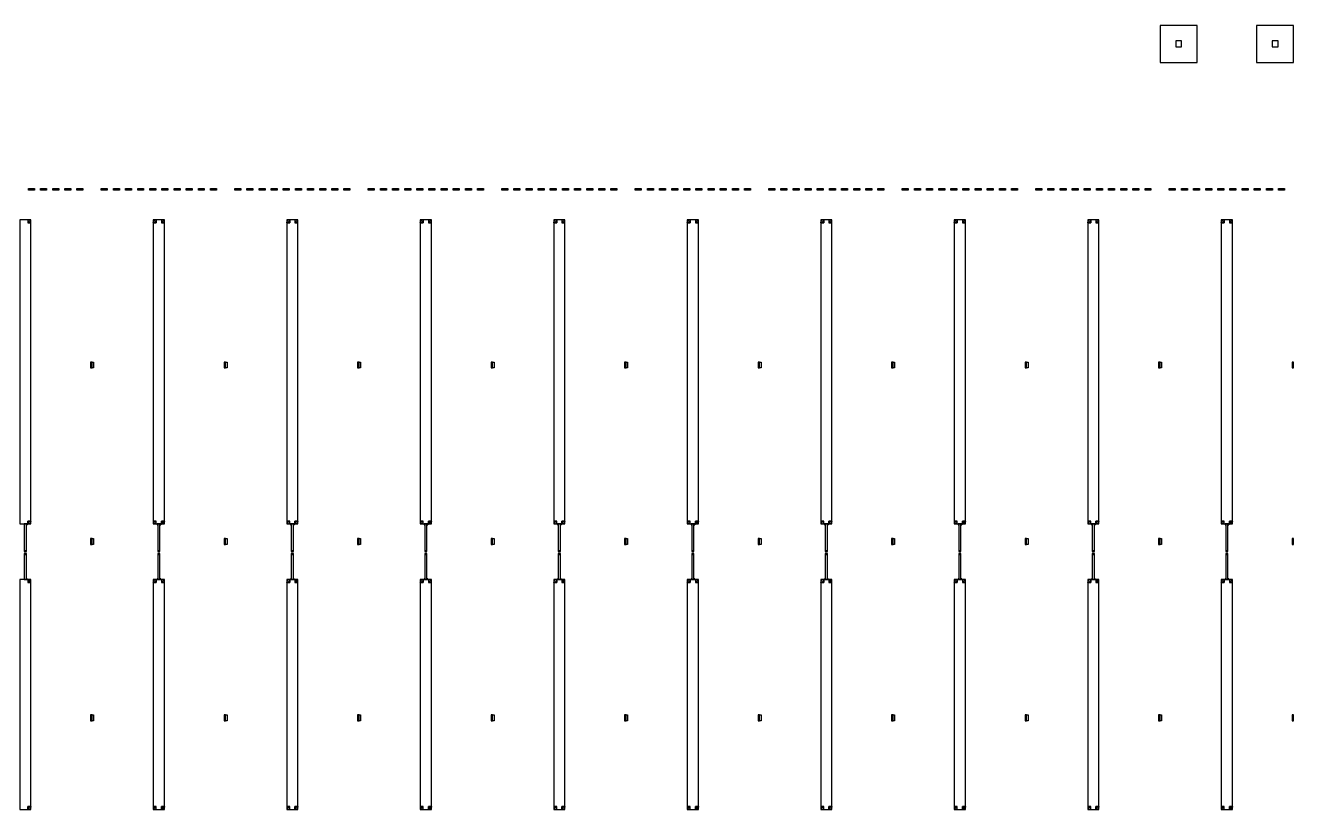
# Model space of a CAD drawing. Extents: x -50899 to 50899, y -48295 to 50898.
# Drawn here: x 0 to 17100, y -21445 to -10875 of the extents above; entities that cross this region are included whole.
import ezdxf

# ---------------------------------------------------------------- set-up
doc = ezdxf.new("R2010")
doc.units = 0

# ---------------------------------------------------------------- blocks, each defined once
blk = doc.blocks.new('Q16')
for points in [[(842, 26050), (922, 26050), (922, 26030), (842, 26030), (842, 26050)], [(1005, 26050), (1085, 26050), (1085, 26030), (1005, 26030), (1005, 26050)], [(1169, 26050), (1249, 26050), (1249, 26030), (1169, 26030), (1169, 26050)], [(1333, 26050), (1413, 26050), (1413, 26030), (1333, 26030), (1333, 26050)], [(1496, 26050), (1576, 26050), (1576, 26030), (1496, 26030), (1496, 26050)], [(725, 25630), (725, 21530), (875, 21530), (875, 25630), (725, 25630)], [(835, 25630), (835, 25590), (875, 25590), (875, 25630), (835, 25630)], [(875, 25590), (870, 25610), (855, 25625), (835, 25630), (835, 25610), (845, 25607), (852, 25600), (855, 25590), (875, 25590)], [(855, 25590), (852, 25600), (845, 25607), (835, 25610), (835, 25590), (835, 25590), (835, 25590), (835, 25590), (855, 25590)], [(1700, 23633), (1700, 23713), (1680, 23713), (1680, 23633), (1700, 23633)], [(875, 21530), (875, 21570), (835, 21570), (835, 21530), (875, 21530)], [(875, 21570), (870, 21550), (855, 21535), (835, 21530), (835, 21550), (845, 21553), (852, 21560), (855, 21570), (875, 21570)], [(855, 21570), (852, 21560), (845, 21553), (835, 21550), (835, 21570), (835, 21570), (835, 21570), (835, 21570), (855, 21570)], [(785, 21530), (785, 21160), (815, 21160), (815, 21530), (785, 21530)], [(815, 21530), (815, 21520), (825, 21520), (825, 21530), (815, 21530)], [(815, 21520), (816, 21525), (820, 21529), (825, 21530), (825, 21525), (822, 21524), (821, 21522), (820, 21520), (815, 21520)], [(820, 21520), (821, 21522), (822, 21524), (825, 21525), (825, 21520), (825, 21520), (825, 21520), (825, 21520), (820, 21520)], [(1700, 21255), (1700, 21335), (1680, 21335), (1680, 21255), (1700, 21255)], [(785, 21130), (785, 20780), (815, 20780), (815, 21130), (785, 21130)], [(807, 21165), (807, 21170), (792, 21170), (792, 21165), (807, 21165)], [(792, 21125), (792, 21120), (807, 21120), (807, 21125), (792, 21125)], [(802, 21160), (802, 21165), (797, 21165), (797, 21160), (802, 21160)], [(797, 21130), (797, 21125), (802, 21125), (802, 21130), (797, 21130)], [(725, 20780), (725, 17680), (875, 17680), (875, 20780), (725, 20780)], [(825, 20780), (825, 20790), (815, 20790), (815, 20780), (825, 20780)], [(815, 20790), (816, 20785), (820, 20781), (825, 20780), (825, 20785), (822, 20786), (821, 20788), (820, 20790), (815, 20790)], [(820, 20790), (821, 20788), (822, 20786), (825, 20785), (825, 20790), (825, 20790), (825, 20790), (825, 20790), (820, 20790)], [(835, 20780), (835, 20740), (875, 20740), (875, 20780), (835, 20780)], [(875, 20740), (870, 20760), (855, 20775), (835, 20780), (835, 20760), (845, 20757), (852, 20750), (855, 20740), (875, 20740)], [(855, 20740), (852, 20750), (845, 20757), (835, 20760), (835, 20740), (835, 20740), (835, 20740), (835, 20740), (855, 20740)], [(1700, 18878), (1700, 18958), (1680, 18958), (1680, 18878), (1700, 18878)], [(875, 17680), (875, 17720), (835, 17720), (835, 17680), (875, 17680)], [(875, 17720), (870, 17700), (855, 17685), (835, 17680), (835, 17700), (845, 17703), (852, 17710), (855, 17720), (875, 17720)], [(855, 17720), (852, 17710), (845, 17703), (835, 17700), (835, 17720), (835, 17720), (835, 17720), (835, 17720), (855, 17720)]]:
    blk.add_lwpolyline(points)
blk = doc.blocks.new('Q17')
for points in [[(24, 26050), (104, 26050), (104, 26030), (24, 26030), (24, 26050)], [(187, 26050), (267, 26050), (267, 26030), (187, 26030), (187, 26050)], [(351, 26050), (431, 26050), (431, 26030), (351, 26030), (351, 26050)], [(515, 26050), (595, 26050), (595, 26030), (515, 26030), (515, 26050)], [(678, 26050), (758, 26050), (758, 26030), (678, 26030), (678, 26050)], [(842, 26050), (922, 26050), (922, 26030), (842, 26030), (842, 26050)], [(1005, 26050), (1085, 26050), (1085, 26030), (1005, 26030), (1005, 26050)], [(1169, 26050), (1249, 26050), (1249, 26030), (1169, 26030), (1169, 26050)], [(1333, 26050), (1413, 26050), (1413, 26030), (1333, 26030), (1333, 26050)], [(1496, 26050), (1576, 26050), (1576, 26030), (1496, 26030), (1496, 26050)], [(725, 25630), (725, 21530), (875, 21530), (875, 25630), (725, 25630)], [(725, 25630), (725, 25590), (765, 25590), (765, 25630), (725, 25630)], [(725, 25590), (730, 25610), (745, 25625), (765, 25630), (765, 25610), (755, 25607), (748, 25600), (745, 25590), (725, 25590)], [(745, 25590), (748, 25600), (755, 25607), (765, 25610), (765, 25590), (765, 25590), (765, 25590), (765, 25590), (745, 25590)], [(835, 25630), (835, 25590), (875, 25590), (875, 25630), (835, 25630)], [(875, 25590), (870, 25610), (855, 25625), (835, 25630), (835, 25610), (845, 25607), (852, 25600), (855, 25590), (875, 25590)], [(855, 25590), (852, 25600), (845, 25607), (835, 25610), (835, 25590), (835, 25590), (835, 25590), (835, 25590), (855, 25590)], [(-100, 23633), (-100, 23713), (-80, 23713), (-80, 23633), (-100, 23633)], [(1700, 23633), (1700, 23713), (1680, 23713), (1680, 23633), (1700, 23633)], [(765, 21530), (765, 21570), (725, 21570), (725, 21530), (765, 21530)], [(725, 21570), (730, 21550), (745, 21535), (765, 21530), (765, 21550), (755, 21553), (748, 21560), (745, 21570), (725, 21570)], [(745, 21570), (748, 21560), (755, 21553), (765, 21550), (765, 21570), (765, 21570), (765, 21570), (765, 21570), (745, 21570)], [(875, 21530), (875, 21570), (835, 21570), (835, 21530), (875, 21530)], [(875, 21570), (870, 21550), (855, 21535), (835, 21530), (835, 21550), (845, 21553), (852, 21560), (855, 21570), (875, 21570)], [(855, 21570), (852, 21560), (845, 21553), (835, 21550), (835, 21570), (835, 21570), (835, 21570), (835, 21570), (855, 21570)], [(775, 21530), (775, 21520), (785, 21520), (785, 21530), (775, 21530)], [(785, 21520), (784, 21525), (780, 21529), (775, 21530), (775, 21525), (777, 21524), (779, 21522), (780, 21520), (785, 21520)], [(780, 21520), (779, 21522), (777, 21524), (775, 21525), (775, 21520), (775, 21520), (775, 21520), (775, 21520), (780, 21520)], [(785, 21530), (785, 21160), (815, 21160), (815, 21530), (785, 21530)], [(815, 21530), (815, 21520), (825, 21520), (825, 21530), (815, 21530)], [(815, 21520), (816, 21525), (820, 21529), (825, 21530), (825, 21525), (822, 21524), (821, 21522), (820, 21520), (815, 21520)], [(820, 21520), (821, 21522), (822, 21524), (825, 21525), (825, 21520), (825, 21520), (825, 21520), (825, 21520), (820, 21520)], [(-100, 21255), (-100, 21335), (-80, 21335), (-80, 21255), (-100, 21255)], [(1700, 21255), (1700, 21335), (1680, 21335), (1680, 21255), (1700, 21255)], [(785, 21130), (785, 20780), (815, 20780), (815, 21130), (785, 21130)], [(807, 21165), (807, 21170), (792, 21170), (792, 21165), (807, 21165)], [(792, 21125), (792, 21120), (807, 21120), (807, 21125), (792, 21125)], [(802, 21160), (802, 21165), (797, 21165), (797, 21160), (802, 21160)], [(797, 21130), (797, 21125), (802, 21125), (802, 21130), (797, 21130)], [(725, 20780), (725, 17680), (875, 17680), (875, 20780), (725, 20780)], [(725, 20780), (725, 20740), (765, 20740), (765, 20780), (725, 20780)], [(725, 20740), (730, 20760), (745, 20775), (765, 20780), (765, 20760), (755, 20757), (748, 20750), (745, 20740), (725, 20740)], [(745, 20740), (748, 20750), (755, 20757), (765, 20760), (765, 20740), (765, 20740), (765, 20740), (765, 20740), (745, 20740)], [(785, 20780), (785, 20790), (775, 20790), (775, 20780), (785, 20780)], [(785, 20790), (784, 20785), (780, 20781), (775, 20780), (775, 20785), (777, 20786), (779, 20788), (780, 20790), (785, 20790)], [(780, 20790), (779, 20788), (777, 20786), (775, 20785), (775, 20790), (775, 20790), (775, 20790), (775, 20790), (780, 20790)], [(825, 20780), (825, 20790), (815, 20790), (815, 20780), (825, 20780)], [(815, 20790), (816, 20785), (820, 20781), (825, 20780), (825, 20785), (822, 20786), (821, 20788), (820, 20790), (815, 20790)], [(820, 20790), (821, 20788), (822, 20786), (825, 20785), (825, 20790), (825, 20790), (825, 20790), (825, 20790), (820, 20790)], [(835, 20780), (835, 20740), (875, 20740), (875, 20780), (835, 20780)], [(875, 20740), (870, 20760), (855, 20775), (835, 20780), (835, 20760), (845, 20757), (852, 20750), (855, 20740), (875, 20740)], [(855, 20740), (852, 20750), (845, 20757), (835, 20760), (835, 20740), (835, 20740), (835, 20740), (835, 20740), (855, 20740)], [(-100, 18878), (-100, 18958), (-80, 18958), (-80, 18878), (-100, 18878)], [(1700, 18878), (1700, 18958), (1680, 18958), (1680, 18878), (1700, 18878)], [(765, 17680), (765, 17720), (725, 17720), (725, 17680), (765, 17680)], [(725, 17720), (730, 17700), (745, 17685), (765, 17680), (765, 17700), (755, 17703), (748, 17710), (745, 17720), (725, 17720)], [(745, 17720), (748, 17710), (755, 17703), (765, 17700), (765, 17720), (765, 17720), (765, 17720), (765, 17720), (745, 17720)], [(875, 17680), (875, 17720), (835, 17720), (835, 17680), (875, 17680)], [(875, 17720), (870, 17700), (855, 17685), (835, 17680), (835, 17700), (845, 17703), (852, 17710), (855, 17720), (875, 17720)], [(855, 17720), (852, 17710), (845, 17703), (835, 17700), (835, 17720), (835, 17720), (835, 17720), (835, 17720), (855, 17720)]]:
    blk.add_lwpolyline(points)
blk = doc.blocks.new('Q18')
for points in [[(24, 26050), (104, 26050), (104, 26030), (24, 26030), (24, 26050)], [(187, 26050), (267, 26050), (267, 26030), (187, 26030), (187, 26050)], [(351, 26050), (431, 26050), (431, 26030), (351, 26030), (351, 26050)], [(515, 26050), (595, 26050), (595, 26030), (515, 26030), (515, 26050)], [(678, 26050), (758, 26050), (758, 26030), (678, 26030), (678, 26050)], [(842, 26050), (922, 26050), (922, 26030), (842, 26030), (842, 26050)], [(1005, 26050), (1085, 26050), (1085, 26030), (1005, 26030), (1005, 26050)], [(1169, 26050), (1249, 26050), (1249, 26030), (1169, 26030), (1169, 26050)], [(1333, 26050), (1413, 26050), (1413, 26030), (1333, 26030), (1333, 26050)], [(1496, 26050), (1576, 26050), (1576, 26030), (1496, 26030), (1496, 26050)], [(725, 25630), (725, 21530), (875, 21530), (875, 25630), (725, 25630)], [(725, 25630), (725, 25590), (765, 25590), (765, 25630), (725, 25630)], [(725, 25590), (730, 25610), (745, 25625), (765, 25630), (765, 25610), (755, 25607), (748, 25600), (745, 25590), (725, 25590)], [(745, 25590), (748, 25600), (755, 25607), (765, 25610), (765, 25590), (765, 25590), (765, 25590), (765, 25590), (745, 25590)], [(835, 25630), (835, 25590), (875, 25590), (875, 25630), (835, 25630)], [(875, 25590), (870, 25610), (855, 25625), (835, 25630), (835, 25610), (845, 25607), (852, 25600), (855, 25590), (875, 25590)], [(855, 25590), (852, 25600), (845, 25607), (835, 25610), (835, 25590), (835, 25590), (835, 25590), (835, 25590), (855, 25590)], [(-100, 23633), (-100, 23713), (-80, 23713), (-80, 23633), (-100, 23633)], [(1700, 23633), (1700, 23713), (1680, 23713), (1680, 23633), (1700, 23633)], [(765, 21530), (765, 21570), (725, 21570), (725, 21530), (765, 21530)], [(725, 21570), (730, 21550), (745, 21535), (765, 21530), (765, 21550), (755, 21553), (748, 21560), (745, 21570), (725, 21570)], [(745, 21570), (748, 21560), (755, 21553), (765, 21550), (765, 21570), (765, 21570), (765, 21570), (765, 21570), (745, 21570)], [(875, 21530), (875, 21570), (835, 21570), (835, 21530), (875, 21530)], [(875, 21570), (870, 21550), (855, 21535), (835, 21530), (835, 21550), (845, 21553), (852, 21560), (855, 21570), (875, 21570)], [(855, 21570), (852, 21560), (845, 21553), (835, 21550), (835, 21570), (835, 21570), (835, 21570), (835, 21570), (855, 21570)], [(775, 21530), (775, 21520), (785, 21520), (785, 21530), (775, 21530)], [(785, 21520), (784, 21525), (780, 21529), (775, 21530), (775, 21525), (777, 21524), (779, 21522), (780, 21520), (785, 21520)], [(780, 21520), (779, 21522), (777, 21524), (775, 21525), (775, 21520), (775, 21520), (775, 21520), (775, 21520), (780, 21520)], [(785, 21530), (785, 21160), (815, 21160), (815, 21530), (785, 21530)], [(815, 21530), (815, 21520), (825, 21520), (825, 21530), (815, 21530)], [(815, 21520), (816, 21525), (820, 21529), (825, 21530), (825, 21525), (822, 21524), (821, 21522), (820, 21520), (815, 21520)], [(820, 21520), (821, 21522), (822, 21524), (825, 21525), (825, 21520), (825, 21520), (825, 21520), (825, 21520), (820, 21520)], [(-100, 21255), (-100, 21335), (-80, 21335), (-80, 21255), (-100, 21255)], [(1700, 21255), (1700, 21335), (1680, 21335), (1680, 21255), (1700, 21255)], [(785, 21130), (785, 20780), (815, 20780), (815, 21130), (785, 21130)], [(807, 21165), (807, 21170), (792, 21170), (792, 21165), (807, 21165)], [(792, 21125), (792, 21120), (807, 21120), (807, 21125), (792, 21125)], [(802, 21160), (802, 21165), (797, 21165), (797, 21160), (802, 21160)], [(797, 21130), (797, 21125), (802, 21125), (802, 21130), (797, 21130)], [(725, 20780), (725, 17680), (875, 17680), (875, 20780), (725, 20780)], [(725, 20780), (725, 20740), (765, 20740), (765, 20780), (725, 20780)], [(725, 20740), (730, 20760), (745, 20775), (765, 20780), (765, 20760), (755, 20757), (748, 20750), (745, 20740), (725, 20740)], [(745, 20740), (748, 20750), (755, 20757), (765, 20760), (765, 20740), (765, 20740), (765, 20740), (765, 20740), (745, 20740)], [(785, 20780), (785, 20790), (775, 20790), (775, 20780), (785, 20780)], [(785, 20790), (784, 20785), (780, 20781), (775, 20780), (775, 20785), (777, 20786), (779, 20788), (780, 20790), (785, 20790)], [(780, 20790), (779, 20788), (777, 20786), (775, 20785), (775, 20790), (775, 20790), (775, 20790), (775, 20790), (780, 20790)], [(825, 20780), (825, 20790), (815, 20790), (815, 20780), (825, 20780)], [(815, 20790), (816, 20785), (820, 20781), (825, 20780), (825, 20785), (822, 20786), (821, 20788), (820, 20790), (815, 20790)], [(820, 20790), (821, 20788), (822, 20786), (825, 20785), (825, 20790), (825, 20790), (825, 20790), (825, 20790), (820, 20790)], [(835, 20780), (835, 20740), (875, 20740), (875, 20780), (835, 20780)], [(875, 20740), (870, 20760), (855, 20775), (835, 20780), (835, 20760), (845, 20757), (852, 20750), (855, 20740), (875, 20740)], [(855, 20740), (852, 20750), (845, 20757), (835, 20760), (835, 20740), (835, 20740), (835, 20740), (835, 20740), (855, 20740)], [(-100, 18878), (-100, 18958), (-80, 18958), (-80, 18878), (-100, 18878)], [(1700, 18878), (1700, 18958), (1680, 18958), (1680, 18878), (1700, 18878)], [(765, 17680), (765, 17720), (725, 17720), (725, 17680), (765, 17680)], [(725, 17720), (730, 17700), (745, 17685), (765, 17680), (765, 17700), (755, 17703), (748, 17710), (745, 17720), (725, 17720)], [(745, 17720), (748, 17710), (755, 17703), (765, 17700), (765, 17720), (765, 17720), (765, 17720), (765, 17720), (745, 17720)], [(875, 17680), (875, 17720), (835, 17720), (835, 17680), (875, 17680)], [(875, 17720), (870, 17700), (855, 17685), (835, 17680), (835, 17700), (845, 17703), (852, 17710), (855, 17720), (875, 17720)], [(855, 17720), (852, 17710), (845, 17703), (835, 17700), (835, 17720), (835, 17720), (835, 17720), (835, 17720), (855, 17720)]]:
    blk.add_lwpolyline(points)
blk = doc.blocks.new('Q19')
for points in [[(24, 26050), (104, 26050), (104, 26030), (24, 26030), (24, 26050)], [(187, 26050), (267, 26050), (267, 26030), (187, 26030), (187, 26050)], [(351, 26050), (431, 26050), (431, 26030), (351, 26030), (351, 26050)], [(515, 26050), (595, 26050), (595, 26030), (515, 26030), (515, 26050)], [(678, 26050), (758, 26050), (758, 26030), (678, 26030), (678, 26050)], [(842, 26050), (922, 26050), (922, 26030), (842, 26030), (842, 26050)], [(1005, 26050), (1085, 26050), (1085, 26030), (1005, 26030), (1005, 26050)], [(1169, 26050), (1249, 26050), (1249, 26030), (1169, 26030), (1169, 26050)], [(1333, 26050), (1413, 26050), (1413, 26030), (1333, 26030), (1333, 26050)], [(1496, 26050), (1576, 26050), (1576, 26030), (1496, 26030), (1496, 26050)], [(725, 25630), (725, 21530), (875, 21530), (875, 25630), (725, 25630)], [(725, 25630), (725, 25590), (765, 25590), (765, 25630), (725, 25630)], [(725, 25590), (730, 25610), (745, 25625), (765, 25630), (765, 25610), (755, 25607), (748, 25600), (745, 25590), (725, 25590)], [(745, 25590), (748, 25600), (755, 25607), (765, 25610), (765, 25590), (765, 25590), (765, 25590), (765, 25590), (745, 25590)], [(835, 25630), (835, 25590), (875, 25590), (875, 25630), (835, 25630)], [(875, 25590), (870, 25610), (855, 25625), (835, 25630), (835, 25610), (845, 25607), (852, 25600), (855, 25590), (875, 25590)], [(855, 25590), (852, 25600), (845, 25607), (835, 25610), (835, 25590), (835, 25590), (835, 25590), (835, 25590), (855, 25590)], [(-100, 23633), (-100, 23713), (-80, 23713), (-80, 23633), (-100, 23633)], [(1700, 23633), (1700, 23713), (1680, 23713), (1680, 23633), (1700, 23633)], [(765, 21530), (765, 21570), (725, 21570), (725, 21530), (765, 21530)], [(725, 21570), (730, 21550), (745, 21535), (765, 21530), (765, 21550), (755, 21553), (748, 21560), (745, 21570), (725, 21570)], [(745, 21570), (748, 21560), (755, 21553), (765, 21550), (765, 21570), (765, 21570), (765, 21570), (765, 21570), (745, 21570)], [(875, 21530), (875, 21570), (835, 21570), (835, 21530), (875, 21530)], [(875, 21570), (870, 21550), (855, 21535), (835, 21530), (835, 21550), (845, 21553), (852, 21560), (855, 21570), (875, 21570)], [(855, 21570), (852, 21560), (845, 21553), (835, 21550), (835, 21570), (835, 21570), (835, 21570), (835, 21570), (855, 21570)], [(775, 21530), (775, 21520), (785, 21520), (785, 21530), (775, 21530)], [(785, 21520), (784, 21525), (780, 21529), (775, 21530), (775, 21525), (777, 21524), (779, 21522), (780, 21520), (785, 21520)], [(780, 21520), (779, 21522), (777, 21524), (775, 21525), (775, 21520), (775, 21520), (775, 21520), (775, 21520), (780, 21520)], [(785, 21530), (785, 21160), (815, 21160), (815, 21530), (785, 21530)], [(815, 21530), (815, 21520), (825, 21520), (825, 21530), (815, 21530)], [(815, 21520), (816, 21525), (820, 21529), (825, 21530), (825, 21525), (822, 21524), (821, 21522), (820, 21520), (815, 21520)], [(820, 21520), (821, 21522), (822, 21524), (825, 21525), (825, 21520), (825, 21520), (825, 21520), (825, 21520), (820, 21520)], [(-100, 21255), (-100, 21335), (-80, 21335), (-80, 21255), (-100, 21255)], [(1700, 21255), (1700, 21335), (1680, 21335), (1680, 21255), (1700, 21255)], [(785, 21130), (785, 20780), (815, 20780), (815, 21130), (785, 21130)], [(807, 21165), (807, 21170), (792, 21170), (792, 21165), (807, 21165)], [(792, 21125), (792, 21120), (807, 21120), (807, 21125), (792, 21125)], [(802, 21160), (802, 21165), (797, 21165), (797, 21160), (802, 21160)], [(797, 21130), (797, 21125), (802, 21125), (802, 21130), (797, 21130)], [(725, 20780), (725, 17680), (875, 17680), (875, 20780), (725, 20780)], [(725, 20780), (725, 20740), (765, 20740), (765, 20780), (725, 20780)], [(725, 20740), (730, 20760), (745, 20775), (765, 20780), (765, 20760), (755, 20757), (748, 20750), (745, 20740), (725, 20740)], [(745, 20740), (748, 20750), (755, 20757), (765, 20760), (765, 20740), (765, 20740), (765, 20740), (765, 20740), (745, 20740)], [(785, 20780), (785, 20790), (775, 20790), (775, 20780), (785, 20780)], [(785, 20790), (784, 20785), (780, 20781), (775, 20780), (775, 20785), (777, 20786), (779, 20788), (780, 20790), (785, 20790)], [(780, 20790), (779, 20788), (777, 20786), (775, 20785), (775, 20790), (775, 20790), (775, 20790), (775, 20790), (780, 20790)], [(825, 20780), (825, 20790), (815, 20790), (815, 20780), (825, 20780)], [(815, 20790), (816, 20785), (820, 20781), (825, 20780), (825, 20785), (822, 20786), (821, 20788), (820, 20790), (815, 20790)], [(820, 20790), (821, 20788), (822, 20786), (825, 20785), (825, 20790), (825, 20790), (825, 20790), (825, 20790), (820, 20790)], [(835, 20780), (835, 20740), (875, 20740), (875, 20780), (835, 20780)], [(875, 20740), (870, 20760), (855, 20775), (835, 20780), (835, 20760), (845, 20757), (852, 20750), (855, 20740), (875, 20740)], [(855, 20740), (852, 20750), (845, 20757), (835, 20760), (835, 20740), (835, 20740), (835, 20740), (835, 20740), (855, 20740)], [(-100, 18878), (-100, 18958), (-80, 18958), (-80, 18878), (-100, 18878)], [(1700, 18878), (1700, 18958), (1680, 18958), (1680, 18878), (1700, 18878)], [(765, 17680), (765, 17720), (725, 17720), (725, 17680), (765, 17680)], [(725, 17720), (730, 17700), (745, 17685), (765, 17680), (765, 17700), (755, 17703), (748, 17710), (745, 17720), (725, 17720)], [(745, 17720), (748, 17710), (755, 17703), (765, 17700), (765, 17720), (765, 17720), (765, 17720), (765, 17720), (745, 17720)], [(875, 17680), (875, 17720), (835, 17720), (835, 17680), (875, 17680)], [(875, 17720), (870, 17700), (855, 17685), (835, 17680), (835, 17700), (845, 17703), (852, 17710), (855, 17720), (875, 17720)], [(855, 17720), (852, 17710), (845, 17703), (835, 17700), (835, 17720), (835, 17720), (835, 17720), (835, 17720), (855, 17720)]]:
    blk.add_lwpolyline(points)
blk = doc.blocks.new('Q20')
for points in [[(24, 26050), (104, 26050), (104, 26030), (24, 26030), (24, 26050)], [(187, 26050), (267, 26050), (267, 26030), (187, 26030), (187, 26050)], [(351, 26050), (431, 26050), (431, 26030), (351, 26030), (351, 26050)], [(515, 26050), (595, 26050), (595, 26030), (515, 26030), (515, 26050)], [(678, 26050), (758, 26050), (758, 26030), (678, 26030), (678, 26050)], [(842, 26050), (922, 26050), (922, 26030), (842, 26030), (842, 26050)], [(1005, 26050), (1085, 26050), (1085, 26030), (1005, 26030), (1005, 26050)], [(1169, 26050), (1249, 26050), (1249, 26030), (1169, 26030), (1169, 26050)], [(1333, 26050), (1413, 26050), (1413, 26030), (1333, 26030), (1333, 26050)], [(1496, 26050), (1576, 26050), (1576, 26030), (1496, 26030), (1496, 26050)], [(725, 25630), (725, 21530), (875, 21530), (875, 25630), (725, 25630)], [(725, 25630), (725, 25590), (765, 25590), (765, 25630), (725, 25630)], [(725, 25590), (730, 25610), (745, 25625), (765, 25630), (765, 25610), (755, 25607), (748, 25600), (745, 25590), (725, 25590)], [(745, 25590), (748, 25600), (755, 25607), (765, 25610), (765, 25590), (765, 25590), (765, 25590), (765, 25590), (745, 25590)], [(835, 25630), (835, 25590), (875, 25590), (875, 25630), (835, 25630)], [(875, 25590), (870, 25610), (855, 25625), (835, 25630), (835, 25610), (845, 25607), (852, 25600), (855, 25590), (875, 25590)], [(855, 25590), (852, 25600), (845, 25607), (835, 25610), (835, 25590), (835, 25590), (835, 25590), (835, 25590), (855, 25590)], [(-100, 23633), (-100, 23713), (-80, 23713), (-80, 23633), (-100, 23633)], [(1700, 23633), (1700, 23713), (1680, 23713), (1680, 23633), (1700, 23633)], [(765, 21530), (765, 21570), (725, 21570), (725, 21530), (765, 21530)], [(725, 21570), (730, 21550), (745, 21535), (765, 21530), (765, 21550), (755, 21553), (748, 21560), (745, 21570), (725, 21570)], [(745, 21570), (748, 21560), (755, 21553), (765, 21550), (765, 21570), (765, 21570), (765, 21570), (765, 21570), (745, 21570)], [(875, 21530), (875, 21570), (835, 21570), (835, 21530), (875, 21530)], [(875, 21570), (870, 21550), (855, 21535), (835, 21530), (835, 21550), (845, 21553), (852, 21560), (855, 21570), (875, 21570)], [(855, 21570), (852, 21560), (845, 21553), (835, 21550), (835, 21570), (835, 21570), (835, 21570), (835, 21570), (855, 21570)], [(775, 21530), (775, 21520), (785, 21520), (785, 21530), (775, 21530)], [(785, 21520), (784, 21525), (780, 21529), (775, 21530), (775, 21525), (777, 21524), (779, 21522), (780, 21520), (785, 21520)], [(780, 21520), (779, 21522), (777, 21524), (775, 21525), (775, 21520), (775, 21520), (775, 21520), (775, 21520), (780, 21520)], [(785, 21530), (785, 21160), (815, 21160), (815, 21530), (785, 21530)], [(815, 21530), (815, 21520), (825, 21520), (825, 21530), (815, 21530)], [(815, 21520), (816, 21525), (820, 21529), (825, 21530), (825, 21525), (822, 21524), (821, 21522), (820, 21520), (815, 21520)], [(820, 21520), (821, 21522), (822, 21524), (825, 21525), (825, 21520), (825, 21520), (825, 21520), (825, 21520), (820, 21520)], [(-100, 21255), (-100, 21335), (-80, 21335), (-80, 21255), (-100, 21255)], [(1700, 21255), (1700, 21335), (1680, 21335), (1680, 21255), (1700, 21255)], [(785, 21130), (785, 20780), (815, 20780), (815, 21130), (785, 21130)], [(807, 21165), (807, 21170), (792, 21170), (792, 21165), (807, 21165)], [(792, 21125), (792, 21120), (807, 21120), (807, 21125), (792, 21125)], [(802, 21160), (802, 21165), (797, 21165), (797, 21160), (802, 21160)], [(797, 21130), (797, 21125), (802, 21125), (802, 21130), (797, 21130)], [(725, 20780), (725, 17680), (875, 17680), (875, 20780), (725, 20780)], [(725, 20780), (725, 20740), (765, 20740), (765, 20780), (725, 20780)], [(725, 20740), (730, 20760), (745, 20775), (765, 20780), (765, 20760), (755, 20757), (748, 20750), (745, 20740), (725, 20740)], [(745, 20740), (748, 20750), (755, 20757), (765, 20760), (765, 20740), (765, 20740), (765, 20740), (765, 20740), (745, 20740)], [(785, 20780), (785, 20790), (775, 20790), (775, 20780), (785, 20780)], [(785, 20790), (784, 20785), (780, 20781), (775, 20780), (775, 20785), (777, 20786), (779, 20788), (780, 20790), (785, 20790)], [(780, 20790), (779, 20788), (777, 20786), (775, 20785), (775, 20790), (775, 20790), (775, 20790), (775, 20790), (780, 20790)], [(825, 20780), (825, 20790), (815, 20790), (815, 20780), (825, 20780)], [(815, 20790), (816, 20785), (820, 20781), (825, 20780), (825, 20785), (822, 20786), (821, 20788), (820, 20790), (815, 20790)], [(820, 20790), (821, 20788), (822, 20786), (825, 20785), (825, 20790), (825, 20790), (825, 20790), (825, 20790), (820, 20790)], [(835, 20780), (835, 20740), (875, 20740), (875, 20780), (835, 20780)], [(875, 20740), (870, 20760), (855, 20775), (835, 20780), (835, 20760), (845, 20757), (852, 20750), (855, 20740), (875, 20740)], [(855, 20740), (852, 20750), (845, 20757), (835, 20760), (835, 20740), (835, 20740), (835, 20740), (835, 20740), (855, 20740)], [(-100, 18878), (-100, 18958), (-80, 18958), (-80, 18878), (-100, 18878)], [(1700, 18878), (1700, 18958), (1680, 18958), (1680, 18878), (1700, 18878)], [(765, 17680), (765, 17720), (725, 17720), (725, 17680), (765, 17680)], [(725, 17720), (730, 17700), (745, 17685), (765, 17680), (765, 17700), (755, 17703), (748, 17710), (745, 17720), (725, 17720)], [(745, 17720), (748, 17710), (755, 17703), (765, 17700), (765, 17720), (765, 17720), (765, 17720), (765, 17720), (745, 17720)], [(875, 17680), (875, 17720), (835, 17720), (835, 17680), (875, 17680)], [(875, 17720), (870, 17700), (855, 17685), (835, 17680), (835, 17700), (845, 17703), (852, 17710), (855, 17720), (875, 17720)], [(855, 17720), (852, 17710), (845, 17703), (835, 17700), (835, 17720), (835, 17720), (835, 17720), (835, 17720), (855, 17720)]]:
    blk.add_lwpolyline(points)
blk = doc.blocks.new('Q21')
for points in [[(24, 26050), (104, 26050), (104, 26030), (24, 26030), (24, 26050)], [(187, 26050), (267, 26050), (267, 26030), (187, 26030), (187, 26050)], [(351, 26050), (431, 26050), (431, 26030), (351, 26030), (351, 26050)], [(515, 26050), (595, 26050), (595, 26030), (515, 26030), (515, 26050)], [(678, 26050), (758, 26050), (758, 26030), (678, 26030), (678, 26050)], [(842, 26050), (922, 26050), (922, 26030), (842, 26030), (842, 26050)], [(1005, 26050), (1085, 26050), (1085, 26030), (1005, 26030), (1005, 26050)], [(1169, 26050), (1249, 26050), (1249, 26030), (1169, 26030), (1169, 26050)], [(1333, 26050), (1413, 26050), (1413, 26030), (1333, 26030), (1333, 26050)], [(1496, 26050), (1576, 26050), (1576, 26030), (1496, 26030), (1496, 26050)], [(725, 25630), (725, 21530), (875, 21530), (875, 25630), (725, 25630)], [(725, 25630), (725, 25590), (765, 25590), (765, 25630), (725, 25630)], [(725, 25590), (730, 25610), (745, 25625), (765, 25630), (765, 25610), (755, 25607), (748, 25600), (745, 25590), (725, 25590)], [(745, 25590), (748, 25600), (755, 25607), (765, 25610), (765, 25590), (765, 25590), (765, 25590), (765, 25590), (745, 25590)], [(835, 25630), (835, 25590), (875, 25590), (875, 25630), (835, 25630)], [(875, 25590), (870, 25610), (855, 25625), (835, 25630), (835, 25610), (845, 25607), (852, 25600), (855, 25590), (875, 25590)], [(855, 25590), (852, 25600), (845, 25607), (835, 25610), (835, 25590), (835, 25590), (835, 25590), (835, 25590), (855, 25590)], [(-100, 23633), (-100, 23713), (-80, 23713), (-80, 23633), (-100, 23633)], [(1700, 23633), (1700, 23713), (1680, 23713), (1680, 23633), (1700, 23633)], [(765, 21530), (765, 21570), (725, 21570), (725, 21530), (765, 21530)], [(725, 21570), (730, 21550), (745, 21535), (765, 21530), (765, 21550), (755, 21553), (748, 21560), (745, 21570), (725, 21570)], [(745, 21570), (748, 21560), (755, 21553), (765, 21550), (765, 21570), (765, 21570), (765, 21570), (765, 21570), (745, 21570)], [(875, 21530), (875, 21570), (835, 21570), (835, 21530), (875, 21530)], [(875, 21570), (870, 21550), (855, 21535), (835, 21530), (835, 21550), (845, 21553), (852, 21560), (855, 21570), (875, 21570)], [(855, 21570), (852, 21560), (845, 21553), (835, 21550), (835, 21570), (835, 21570), (835, 21570), (835, 21570), (855, 21570)], [(775, 21530), (775, 21520), (785, 21520), (785, 21530), (775, 21530)], [(785, 21520), (784, 21525), (780, 21529), (775, 21530), (775, 21525), (777, 21524), (779, 21522), (780, 21520), (785, 21520)], [(780, 21520), (779, 21522), (777, 21524), (775, 21525), (775, 21520), (775, 21520), (775, 21520), (775, 21520), (780, 21520)], [(785, 21530), (785, 21160), (815, 21160), (815, 21530), (785, 21530)], [(815, 21530), (815, 21520), (825, 21520), (825, 21530), (815, 21530)], [(815, 21520), (816, 21525), (820, 21529), (825, 21530), (825, 21525), (822, 21524), (821, 21522), (820, 21520), (815, 21520)], [(820, 21520), (821, 21522), (822, 21524), (825, 21525), (825, 21520), (825, 21520), (825, 21520), (825, 21520), (820, 21520)], [(-100, 21255), (-100, 21335), (-80, 21335), (-80, 21255), (-100, 21255)], [(1700, 21255), (1700, 21335), (1680, 21335), (1680, 21255), (1700, 21255)], [(785, 21130), (785, 20780), (815, 20780), (815, 21130), (785, 21130)], [(807, 21165), (807, 21170), (792, 21170), (792, 21165), (807, 21165)], [(792, 21125), (792, 21120), (807, 21120), (807, 21125), (792, 21125)], [(802, 21160), (802, 21165), (797, 21165), (797, 21160), (802, 21160)], [(797, 21130), (797, 21125), (802, 21125), (802, 21130), (797, 21130)], [(725, 20780), (725, 17680), (875, 17680), (875, 20780), (725, 20780)], [(725, 20780), (725, 20740), (765, 20740), (765, 20780), (725, 20780)], [(725, 20740), (730, 20760), (745, 20775), (765, 20780), (765, 20760), (755, 20757), (748, 20750), (745, 20740), (725, 20740)], [(745, 20740), (748, 20750), (755, 20757), (765, 20760), (765, 20740), (765, 20740), (765, 20740), (765, 20740), (745, 20740)], [(785, 20780), (785, 20790), (775, 20790), (775, 20780), (785, 20780)], [(785, 20790), (784, 20785), (780, 20781), (775, 20780), (775, 20785), (777, 20786), (779, 20788), (780, 20790), (785, 20790)], [(780, 20790), (779, 20788), (777, 20786), (775, 20785), (775, 20790), (775, 20790), (775, 20790), (775, 20790), (780, 20790)], [(825, 20780), (825, 20790), (815, 20790), (815, 20780), (825, 20780)], [(815, 20790), (816, 20785), (820, 20781), (825, 20780), (825, 20785), (822, 20786), (821, 20788), (820, 20790), (815, 20790)], [(820, 20790), (821, 20788), (822, 20786), (825, 20785), (825, 20790), (825, 20790), (825, 20790), (825, 20790), (820, 20790)], [(835, 20780), (835, 20740), (875, 20740), (875, 20780), (835, 20780)], [(875, 20740), (870, 20760), (855, 20775), (835, 20780), (835, 20760), (845, 20757), (852, 20750), (855, 20740), (875, 20740)], [(855, 20740), (852, 20750), (845, 20757), (835, 20760), (835, 20740), (835, 20740), (835, 20740), (835, 20740), (855, 20740)], [(-100, 18878), (-100, 18958), (-80, 18958), (-80, 18878), (-100, 18878)], [(1700, 18878), (1700, 18958), (1680, 18958), (1680, 18878), (1700, 18878)], [(765, 17680), (765, 17720), (725, 17720), (725, 17680), (765, 17680)], [(725, 17720), (730, 17700), (745, 17685), (765, 17680), (765, 17700), (755, 17703), (748, 17710), (745, 17720), (725, 17720)], [(745, 17720), (748, 17710), (755, 17703), (765, 17700), (765, 17720), (765, 17720), (765, 17720), (765, 17720), (745, 17720)], [(875, 17680), (875, 17720), (835, 17720), (835, 17680), (875, 17680)], [(875, 17720), (870, 17700), (855, 17685), (835, 17680), (835, 17700), (845, 17703), (852, 17710), (855, 17720), (875, 17720)], [(855, 17720), (852, 17710), (845, 17703), (835, 17700), (835, 17720), (835, 17720), (835, 17720), (835, 17720), (855, 17720)]]:
    blk.add_lwpolyline(points)
blk = doc.blocks.new('Q22')
for points in [[(24, 26050), (104, 26050), (104, 26030), (24, 26030), (24, 26050)], [(187, 26050), (267, 26050), (267, 26030), (187, 26030), (187, 26050)], [(351, 26050), (431, 26050), (431, 26030), (351, 26030), (351, 26050)], [(515, 26050), (595, 26050), (595, 26030), (515, 26030), (515, 26050)], [(678, 26050), (758, 26050), (758, 26030), (678, 26030), (678, 26050)], [(842, 26050), (922, 26050), (922, 26030), (842, 26030), (842, 26050)], [(1005, 26050), (1085, 26050), (1085, 26030), (1005, 26030), (1005, 26050)], [(1169, 26050), (1249, 26050), (1249, 26030), (1169, 26030), (1169, 26050)], [(1333, 26050), (1413, 26050), (1413, 26030), (1333, 26030), (1333, 26050)], [(1496, 26050), (1576, 26050), (1576, 26030), (1496, 26030), (1496, 26050)], [(725, 25630), (725, 21530), (875, 21530), (875, 25630), (725, 25630)], [(725, 25630), (725, 25590), (765, 25590), (765, 25630), (725, 25630)], [(725, 25590), (730, 25610), (745, 25625), (765, 25630), (765, 25610), (755, 25607), (748, 25600), (745, 25590), (725, 25590)], [(745, 25590), (748, 25600), (755, 25607), (765, 25610), (765, 25590), (765, 25590), (765, 25590), (765, 25590), (745, 25590)], [(835, 25630), (835, 25590), (875, 25590), (875, 25630), (835, 25630)], [(875, 25590), (870, 25610), (855, 25625), (835, 25630), (835, 25610), (845, 25607), (852, 25600), (855, 25590), (875, 25590)], [(855, 25590), (852, 25600), (845, 25607), (835, 25610), (835, 25590), (835, 25590), (835, 25590), (835, 25590), (855, 25590)], [(-100, 23633), (-100, 23713), (-80, 23713), (-80, 23633), (-100, 23633)], [(1700, 23633), (1700, 23713), (1680, 23713), (1680, 23633), (1700, 23633)], [(765, 21530), (765, 21570), (725, 21570), (725, 21530), (765, 21530)], [(725, 21570), (730, 21550), (745, 21535), (765, 21530), (765, 21550), (755, 21553), (748, 21560), (745, 21570), (725, 21570)], [(745, 21570), (748, 21560), (755, 21553), (765, 21550), (765, 21570), (765, 21570), (765, 21570), (765, 21570), (745, 21570)], [(875, 21530), (875, 21570), (835, 21570), (835, 21530), (875, 21530)], [(875, 21570), (870, 21550), (855, 21535), (835, 21530), (835, 21550), (845, 21553), (852, 21560), (855, 21570), (875, 21570)], [(855, 21570), (852, 21560), (845, 21553), (835, 21550), (835, 21570), (835, 21570), (835, 21570), (835, 21570), (855, 21570)], [(775, 21530), (775, 21520), (785, 21520), (785, 21530), (775, 21530)], [(785, 21520), (784, 21525), (780, 21529), (775, 21530), (775, 21525), (777, 21524), (779, 21522), (780, 21520), (785, 21520)], [(780, 21520), (779, 21522), (777, 21524), (775, 21525), (775, 21520), (775, 21520), (775, 21520), (775, 21520), (780, 21520)], [(785, 21530), (785, 21160), (815, 21160), (815, 21530), (785, 21530)], [(815, 21530), (815, 21520), (825, 21520), (825, 21530), (815, 21530)], [(815, 21520), (816, 21525), (820, 21529), (825, 21530), (825, 21525), (822, 21524), (821, 21522), (820, 21520), (815, 21520)], [(820, 21520), (821, 21522), (822, 21524), (825, 21525), (825, 21520), (825, 21520), (825, 21520), (825, 21520), (820, 21520)], [(-100, 21255), (-100, 21335), (-80, 21335), (-80, 21255), (-100, 21255)], [(1700, 21255), (1700, 21335), (1680, 21335), (1680, 21255), (1700, 21255)], [(785, 21130), (785, 20780), (815, 20780), (815, 21130), (785, 21130)], [(807, 21165), (807, 21170), (792, 21170), (792, 21165), (807, 21165)], [(792, 21125), (792, 21120), (807, 21120), (807, 21125), (792, 21125)], [(802, 21160), (802, 21165), (797, 21165), (797, 21160), (802, 21160)], [(797, 21130), (797, 21125), (802, 21125), (802, 21130), (797, 21130)], [(725, 20780), (725, 17680), (875, 17680), (875, 20780), (725, 20780)], [(725, 20780), (725, 20740), (765, 20740), (765, 20780), (725, 20780)], [(725, 20740), (730, 20760), (745, 20775), (765, 20780), (765, 20760), (755, 20757), (748, 20750), (745, 20740), (725, 20740)], [(745, 20740), (748, 20750), (755, 20757), (765, 20760), (765, 20740), (765, 20740), (765, 20740), (765, 20740), (745, 20740)], [(785, 20780), (785, 20790), (775, 20790), (775, 20780), (785, 20780)], [(785, 20790), (784, 20785), (780, 20781), (775, 20780), (775, 20785), (777, 20786), (779, 20788), (780, 20790), (785, 20790)], [(780, 20790), (779, 20788), (777, 20786), (775, 20785), (775, 20790), (775, 20790), (775, 20790), (775, 20790), (780, 20790)], [(825, 20780), (825, 20790), (815, 20790), (815, 20780), (825, 20780)], [(815, 20790), (816, 20785), (820, 20781), (825, 20780), (825, 20785), (822, 20786), (821, 20788), (820, 20790), (815, 20790)], [(820, 20790), (821, 20788), (822, 20786), (825, 20785), (825, 20790), (825, 20790), (825, 20790), (825, 20790), (820, 20790)], [(835, 20780), (835, 20740), (875, 20740), (875, 20780), (835, 20780)], [(875, 20740), (870, 20760), (855, 20775), (835, 20780), (835, 20760), (845, 20757), (852, 20750), (855, 20740), (875, 20740)], [(855, 20740), (852, 20750), (845, 20757), (835, 20760), (835, 20740), (835, 20740), (835, 20740), (835, 20740), (855, 20740)], [(-100, 18878), (-100, 18958), (-80, 18958), (-80, 18878), (-100, 18878)], [(1700, 18878), (1700, 18958), (1680, 18958), (1680, 18878), (1700, 18878)], [(765, 17680), (765, 17720), (725, 17720), (725, 17680), (765, 17680)], [(725, 17720), (730, 17700), (745, 17685), (765, 17680), (765, 17700), (755, 17703), (748, 17710), (745, 17720), (725, 17720)], [(745, 17720), (748, 17710), (755, 17703), (765, 17700), (765, 17720), (765, 17720), (765, 17720), (765, 17720), (745, 17720)], [(875, 17680), (875, 17720), (835, 17720), (835, 17680), (875, 17680)], [(875, 17720), (870, 17700), (855, 17685), (835, 17680), (835, 17700), (845, 17703), (852, 17710), (855, 17720), (875, 17720)], [(855, 17720), (852, 17710), (845, 17703), (835, 17700), (835, 17720), (835, 17720), (835, 17720), (835, 17720), (855, 17720)]]:
    blk.add_lwpolyline(points)
blk = doc.blocks.new('Q23')
for points in [[(24, 26050), (104, 26050), (104, 26030), (24, 26030), (24, 26050)], [(187, 26050), (267, 26050), (267, 26030), (187, 26030), (187, 26050)], [(351, 26050), (431, 26050), (431, 26030), (351, 26030), (351, 26050)], [(515, 26050), (595, 26050), (595, 26030), (515, 26030), (515, 26050)], [(678, 26050), (758, 26050), (758, 26030), (678, 26030), (678, 26050)], [(842, 26050), (922, 26050), (922, 26030), (842, 26030), (842, 26050)], [(1005, 26050), (1085, 26050), (1085, 26030), (1005, 26030), (1005, 26050)], [(1169, 26050), (1249, 26050), (1249, 26030), (1169, 26030), (1169, 26050)], [(1333, 26050), (1413, 26050), (1413, 26030), (1333, 26030), (1333, 26050)], [(1496, 26050), (1576, 26050), (1576, 26030), (1496, 26030), (1496, 26050)], [(725, 25630), (725, 21530), (875, 21530), (875, 25630), (725, 25630)], [(725, 25630), (725, 25590), (765, 25590), (765, 25630), (725, 25630)], [(725, 25590), (730, 25610), (745, 25625), (765, 25630), (765, 25610), (755, 25607), (748, 25600), (745, 25590), (725, 25590)], [(745, 25590), (748, 25600), (755, 25607), (765, 25610), (765, 25590), (765, 25590), (765, 25590), (765, 25590), (745, 25590)], [(835, 25630), (835, 25590), (875, 25590), (875, 25630), (835, 25630)], [(875, 25590), (870, 25610), (855, 25625), (835, 25630), (835, 25610), (845, 25607), (852, 25600), (855, 25590), (875, 25590)], [(855, 25590), (852, 25600), (845, 25607), (835, 25610), (835, 25590), (835, 25590), (835, 25590), (835, 25590), (855, 25590)], [(-100, 23633), (-100, 23713), (-80, 23713), (-80, 23633), (-100, 23633)], [(1700, 23633), (1700, 23713), (1680, 23713), (1680, 23633), (1700, 23633)], [(765, 21530), (765, 21570), (725, 21570), (725, 21530), (765, 21530)], [(725, 21570), (730, 21550), (745, 21535), (765, 21530), (765, 21550), (755, 21553), (748, 21560), (745, 21570), (725, 21570)], [(745, 21570), (748, 21560), (755, 21553), (765, 21550), (765, 21570), (765, 21570), (765, 21570), (765, 21570), (745, 21570)], [(875, 21530), (875, 21570), (835, 21570), (835, 21530), (875, 21530)], [(875, 21570), (870, 21550), (855, 21535), (835, 21530), (835, 21550), (845, 21553), (852, 21560), (855, 21570), (875, 21570)], [(855, 21570), (852, 21560), (845, 21553), (835, 21550), (835, 21570), (835, 21570), (835, 21570), (835, 21570), (855, 21570)], [(775, 21530), (775, 21520), (785, 21520), (785, 21530), (775, 21530)], [(785, 21520), (784, 21525), (780, 21529), (775, 21530), (775, 21525), (777, 21524), (779, 21522), (780, 21520), (785, 21520)], [(780, 21520), (779, 21522), (777, 21524), (775, 21525), (775, 21520), (775, 21520), (775, 21520), (775, 21520), (780, 21520)], [(785, 21530), (785, 21160), (815, 21160), (815, 21530), (785, 21530)], [(815, 21530), (815, 21520), (825, 21520), (825, 21530), (815, 21530)], [(815, 21520), (816, 21525), (820, 21529), (825, 21530), (825, 21525), (822, 21524), (821, 21522), (820, 21520), (815, 21520)], [(820, 21520), (821, 21522), (822, 21524), (825, 21525), (825, 21520), (825, 21520), (825, 21520), (825, 21520), (820, 21520)], [(-100, 21255), (-100, 21335), (-80, 21335), (-80, 21255), (-100, 21255)], [(1700, 21255), (1700, 21335), (1680, 21335), (1680, 21255), (1700, 21255)], [(785, 21130), (785, 20780), (815, 20780), (815, 21130), (785, 21130)], [(807, 21165), (807, 21170), (792, 21170), (792, 21165), (807, 21165)], [(792, 21125), (792, 21120), (807, 21120), (807, 21125), (792, 21125)], [(802, 21160), (802, 21165), (797, 21165), (797, 21160), (802, 21160)], [(797, 21130), (797, 21125), (802, 21125), (802, 21130), (797, 21130)], [(725, 20780), (725, 17680), (875, 17680), (875, 20780), (725, 20780)], [(725, 20780), (725, 20740), (765, 20740), (765, 20780), (725, 20780)], [(725, 20740), (730, 20760), (745, 20775), (765, 20780), (765, 20760), (755, 20757), (748, 20750), (745, 20740), (725, 20740)], [(745, 20740), (748, 20750), (755, 20757), (765, 20760), (765, 20740), (765, 20740), (765, 20740), (765, 20740), (745, 20740)], [(785, 20780), (785, 20790), (775, 20790), (775, 20780), (785, 20780)], [(785, 20790), (784, 20785), (780, 20781), (775, 20780), (775, 20785), (777, 20786), (779, 20788), (780, 20790), (785, 20790)], [(780, 20790), (779, 20788), (777, 20786), (775, 20785), (775, 20790), (775, 20790), (775, 20790), (775, 20790), (780, 20790)], [(825, 20780), (825, 20790), (815, 20790), (815, 20780), (825, 20780)], [(815, 20790), (816, 20785), (820, 20781), (825, 20780), (825, 20785), (822, 20786), (821, 20788), (820, 20790), (815, 20790)], [(820, 20790), (821, 20788), (822, 20786), (825, 20785), (825, 20790), (825, 20790), (825, 20790), (825, 20790), (820, 20790)], [(835, 20780), (835, 20740), (875, 20740), (875, 20780), (835, 20780)], [(875, 20740), (870, 20760), (855, 20775), (835, 20780), (835, 20760), (845, 20757), (852, 20750), (855, 20740), (875, 20740)], [(855, 20740), (852, 20750), (845, 20757), (835, 20760), (835, 20740), (835, 20740), (835, 20740), (835, 20740), (855, 20740)], [(-100, 18878), (-100, 18958), (-80, 18958), (-80, 18878), (-100, 18878)], [(1700, 18878), (1700, 18958), (1680, 18958), (1680, 18878), (1700, 18878)], [(765, 17680), (765, 17720), (725, 17720), (725, 17680), (765, 17680)], [(725, 17720), (730, 17700), (745, 17685), (765, 17680), (765, 17700), (755, 17703), (748, 17710), (745, 17720), (725, 17720)], [(745, 17720), (748, 17710), (755, 17703), (765, 17700), (765, 17720), (765, 17720), (765, 17720), (765, 17720), (745, 17720)], [(875, 17680), (875, 17720), (835, 17720), (835, 17680), (875, 17680)], [(875, 17720), (870, 17700), (855, 17685), (835, 17680), (835, 17700), (845, 17703), (852, 17710), (855, 17720), (875, 17720)], [(855, 17720), (852, 17710), (845, 17703), (835, 17700), (835, 17720), (835, 17720), (835, 17720), (835, 17720), (855, 17720)]]:
    blk.add_lwpolyline(points)
blk = doc.blocks.new('Q24')
for points in [[(24, 26050), (104, 26050), (104, 26030), (24, 26030), (24, 26050)], [(187, 26050), (267, 26050), (267, 26030), (187, 26030), (187, 26050)], [(351, 26050), (431, 26050), (431, 26030), (351, 26030), (351, 26050)], [(515, 26050), (595, 26050), (595, 26030), (515, 26030), (515, 26050)], [(678, 26050), (758, 26050), (758, 26030), (678, 26030), (678, 26050)], [(842, 26050), (922, 26050), (922, 26030), (842, 26030), (842, 26050)], [(1005, 26050), (1085, 26050), (1085, 26030), (1005, 26030), (1005, 26050)], [(1169, 26050), (1249, 26050), (1249, 26030), (1169, 26030), (1169, 26050)], [(1333, 26050), (1413, 26050), (1413, 26030), (1333, 26030), (1333, 26050)], [(1496, 26050), (1576, 26050), (1576, 26030), (1496, 26030), (1496, 26050)], [(725, 25630), (725, 21530), (875, 21530), (875, 25630), (725, 25630)], [(725, 25630), (725, 25590), (765, 25590), (765, 25630), (725, 25630)], [(725, 25590), (730, 25610), (745, 25625), (765, 25630), (765, 25610), (755, 25607), (748, 25600), (745, 25590), (725, 25590)], [(745, 25590), (748, 25600), (755, 25607), (765, 25610), (765, 25590), (765, 25590), (765, 25590), (765, 25590), (745, 25590)], [(835, 25630), (835, 25590), (875, 25590), (875, 25630), (835, 25630)], [(875, 25590), (870, 25610), (855, 25625), (835, 25630), (835, 25610), (845, 25607), (852, 25600), (855, 25590), (875, 25590)], [(855, 25590), (852, 25600), (845, 25607), (835, 25610), (835, 25590), (835, 25590), (835, 25590), (835, 25590), (855, 25590)], [(-100, 23633), (-100, 23713), (-80, 23713), (-80, 23633), (-100, 23633)], [(1700, 23633), (1700, 23713), (1680, 23713), (1680, 23633), (1700, 23633)], [(765, 21530), (765, 21570), (725, 21570), (725, 21530), (765, 21530)], [(725, 21570), (730, 21550), (745, 21535), (765, 21530), (765, 21550), (755, 21553), (748, 21560), (745, 21570), (725, 21570)], [(745, 21570), (748, 21560), (755, 21553), (765, 21550), (765, 21570), (765, 21570), (765, 21570), (765, 21570), (745, 21570)], [(875, 21530), (875, 21570), (835, 21570), (835, 21530), (875, 21530)], [(875, 21570), (870, 21550), (855, 21535), (835, 21530), (835, 21550), (845, 21553), (852, 21560), (855, 21570), (875, 21570)], [(855, 21570), (852, 21560), (845, 21553), (835, 21550), (835, 21570), (835, 21570), (835, 21570), (835, 21570), (855, 21570)], [(775, 21530), (775, 21520), (785, 21520), (785, 21530), (775, 21530)], [(785, 21520), (784, 21525), (780, 21529), (775, 21530), (775, 21525), (777, 21524), (779, 21522), (780, 21520), (785, 21520)], [(780, 21520), (779, 21522), (777, 21524), (775, 21525), (775, 21520), (775, 21520), (775, 21520), (775, 21520), (780, 21520)], [(785, 21530), (785, 21160), (815, 21160), (815, 21530), (785, 21530)], [(815, 21530), (815, 21520), (825, 21520), (825, 21530), (815, 21530)], [(815, 21520), (816, 21525), (820, 21529), (825, 21530), (825, 21525), (822, 21524), (821, 21522), (820, 21520), (815, 21520)], [(820, 21520), (821, 21522), (822, 21524), (825, 21525), (825, 21520), (825, 21520), (825, 21520), (825, 21520), (820, 21520)], [(-100, 21255), (-100, 21335), (-80, 21335), (-80, 21255), (-100, 21255)], [(1700, 21255), (1700, 21335), (1680, 21335), (1680, 21255), (1700, 21255)], [(785, 21130), (785, 20780), (815, 20780), (815, 21130), (785, 21130)], [(807, 21165), (807, 21170), (792, 21170), (792, 21165), (807, 21165)], [(792, 21125), (792, 21120), (807, 21120), (807, 21125), (792, 21125)], [(802, 21160), (802, 21165), (797, 21165), (797, 21160), (802, 21160)], [(797, 21130), (797, 21125), (802, 21125), (802, 21130), (797, 21130)], [(725, 20780), (725, 17680), (875, 17680), (875, 20780), (725, 20780)], [(725, 20780), (725, 20740), (765, 20740), (765, 20780), (725, 20780)], [(725, 20740), (730, 20760), (745, 20775), (765, 20780), (765, 20760), (755, 20757), (748, 20750), (745, 20740), (725, 20740)], [(745, 20740), (748, 20750), (755, 20757), (765, 20760), (765, 20740), (765, 20740), (765, 20740), (765, 20740), (745, 20740)], [(785, 20780), (785, 20790), (775, 20790), (775, 20780), (785, 20780)], [(785, 20790), (784, 20785), (780, 20781), (775, 20780), (775, 20785), (777, 20786), (779, 20788), (780, 20790), (785, 20790)], [(780, 20790), (779, 20788), (777, 20786), (775, 20785), (775, 20790), (775, 20790), (775, 20790), (775, 20790), (780, 20790)], [(825, 20780), (825, 20790), (815, 20790), (815, 20780), (825, 20780)], [(815, 20790), (816, 20785), (820, 20781), (825, 20780), (825, 20785), (822, 20786), (821, 20788), (820, 20790), (815, 20790)], [(820, 20790), (821, 20788), (822, 20786), (825, 20785), (825, 20790), (825, 20790), (825, 20790), (825, 20790), (820, 20790)], [(835, 20780), (835, 20740), (875, 20740), (875, 20780), (835, 20780)], [(875, 20740), (870, 20760), (855, 20775), (835, 20780), (835, 20760), (845, 20757), (852, 20750), (855, 20740), (875, 20740)], [(855, 20740), (852, 20750), (845, 20757), (835, 20760), (835, 20740), (835, 20740), (835, 20740), (835, 20740), (855, 20740)], [(-100, 18878), (-100, 18958), (-80, 18958), (-80, 18878), (-100, 18878)], [(1700, 18878), (1700, 18958), (1680, 18958), (1680, 18878), (1700, 18878)], [(765, 17680), (765, 17720), (725, 17720), (725, 17680), (765, 17680)], [(725, 17720), (730, 17700), (745, 17685), (765, 17680), (765, 17700), (755, 17703), (748, 17710), (745, 17720), (725, 17720)], [(745, 17720), (748, 17710), (755, 17703), (765, 17700), (765, 17720), (765, 17720), (765, 17720), (765, 17720), (745, 17720)], [(875, 17680), (875, 17720), (835, 17720), (835, 17680), (875, 17680)], [(875, 17720), (870, 17700), (855, 17685), (835, 17680), (835, 17700), (845, 17703), (852, 17710), (855, 17720), (875, 17720)], [(855, 17720), (852, 17710), (845, 17703), (835, 17700), (835, 17720), (835, 17720), (835, 17720), (835, 17720), (855, 17720)]]:
    blk.add_lwpolyline(points)
blk = doc.blocks.new('Q25')
for points in [[(-100, 28250), (-100, 27750), (400, 27750), (400, 28250), (-100, 28250)], [(1200, 28250), (1200, 27750), (1700, 27750), (1700, 28250), (1200, 28250)], [(110, 28040), (110, 27960), (190, 27960), (190, 28040), (110, 28040)], [(1410, 28040), (1410, 27960), (1490, 27960), (1490, 28040), (1410, 28040)], [(24, 26050), (104, 26050), (104, 26030), (24, 26030), (24, 26050)], [(187, 26050), (267, 26050), (267, 26030), (187, 26030), (187, 26050)], [(351, 26050), (431, 26050), (431, 26030), (351, 26030), (351, 26050)], [(515, 26050), (595, 26050), (595, 26030), (515, 26030), (515, 26050)], [(678, 26050), (758, 26050), (758, 26030), (678, 26030), (678, 26050)], [(842, 26050), (922, 26050), (922, 26030), (842, 26030), (842, 26050)], [(1005, 26050), (1085, 26050), (1085, 26030), (1005, 26030), (1005, 26050)], [(1169, 26050), (1249, 26050), (1249, 26030), (1169, 26030), (1169, 26050)], [(1333, 26050), (1413, 26050), (1413, 26030), (1333, 26030), (1333, 26050)], [(1496, 26050), (1576, 26050), (1576, 26030), (1496, 26030), (1496, 26050)], [(725, 25630), (725, 21530), (875, 21530), (875, 25630), (725, 25630)], [(725, 25630), (725, 25590), (765, 25590), (765, 25630), (725, 25630)], [(725, 25590), (730, 25610), (745, 25625), (765, 25630), (765, 25610), (755, 25607), (748, 25600), (745, 25590), (725, 25590)], [(745, 25590), (748, 25600), (755, 25607), (765, 25610), (765, 25590), (765, 25590), (765, 25590), (765, 25590), (745, 25590)], [(835, 25630), (835, 25590), (875, 25590), (875, 25630), (835, 25630)], [(875, 25590), (870, 25610), (855, 25625), (835, 25630), (835, 25610), (845, 25607), (852, 25600), (855, 25590), (875, 25590)], [(855, 25590), (852, 25600), (845, 25607), (835, 25610), (835, 25590), (835, 25590), (835, 25590), (835, 25590), (855, 25590)], [(-100, 23633), (-100, 23713), (-80, 23713), (-80, 23633), (-100, 23633)], [(1700, 23633), (1700, 23713), (1680, 23713), (1680, 23633), (1700, 23633)], [(765, 21530), (765, 21570), (725, 21570), (725, 21530), (765, 21530)], [(725, 21570), (730, 21550), (745, 21535), (765, 21530), (765, 21550), (755, 21553), (748, 21560), (745, 21570), (725, 21570)], [(745, 21570), (748, 21560), (755, 21553), (765, 21550), (765, 21570), (765, 21570), (765, 21570), (765, 21570), (745, 21570)], [(875, 21530), (875, 21570), (835, 21570), (835, 21530), (875, 21530)], [(875, 21570), (870, 21550), (855, 21535), (835, 21530), (835, 21550), (845, 21553), (852, 21560), (855, 21570), (875, 21570)], [(855, 21570), (852, 21560), (845, 21553), (835, 21550), (835, 21570), (835, 21570), (835, 21570), (835, 21570), (855, 21570)], [(775, 21530), (775, 21520), (785, 21520), (785, 21530), (775, 21530)], [(785, 21520), (784, 21525), (780, 21529), (775, 21530), (775, 21525), (777, 21524), (779, 21522), (780, 21520), (785, 21520)], [(780, 21520), (779, 21522), (777, 21524), (775, 21525), (775, 21520), (775, 21520), (775, 21520), (775, 21520), (780, 21520)], [(785, 21530), (785, 21160), (815, 21160), (815, 21530), (785, 21530)], [(815, 21530), (815, 21520), (825, 21520), (825, 21530), (815, 21530)], [(815, 21520), (816, 21525), (820, 21529), (825, 21530), (825, 21525), (822, 21524), (821, 21522), (820, 21520), (815, 21520)], [(820, 21520), (821, 21522), (822, 21524), (825, 21525), (825, 21520), (825, 21520), (825, 21520), (825, 21520), (820, 21520)], [(-100, 21255), (-100, 21335), (-80, 21335), (-80, 21255), (-100, 21255)], [(1700, 21255), (1700, 21335), (1680, 21335), (1680, 21255), (1700, 21255)], [(785, 21130), (785, 20780), (815, 20780), (815, 21130), (785, 21130)], [(807, 21165), (807, 21170), (792, 21170), (792, 21165), (807, 21165)], [(792, 21125), (792, 21120), (807, 21120), (807, 21125), (792, 21125)], [(802, 21160), (802, 21165), (797, 21165), (797, 21160), (802, 21160)], [(797, 21130), (797, 21125), (802, 21125), (802, 21130), (797, 21130)], [(725, 20780), (725, 17680), (875, 17680), (875, 20780), (725, 20780)], [(725, 20780), (725, 20740), (765, 20740), (765, 20780), (725, 20780)], [(725, 20740), (730, 20760), (745, 20775), (765, 20780), (765, 20760), (755, 20757), (748, 20750), (745, 20740), (725, 20740)], [(745, 20740), (748, 20750), (755, 20757), (765, 20760), (765, 20740), (765, 20740), (765, 20740), (765, 20740), (745, 20740)], [(785, 20780), (785, 20790), (775, 20790), (775, 20780), (785, 20780)], [(785, 20790), (784, 20785), (780, 20781), (775, 20780), (775, 20785), (777, 20786), (779, 20788), (780, 20790), (785, 20790)], [(780, 20790), (779, 20788), (777, 20786), (775, 20785), (775, 20790), (775, 20790), (775, 20790), (775, 20790), (780, 20790)], [(825, 20780), (825, 20790), (815, 20790), (815, 20780), (825, 20780)], [(815, 20790), (816, 20785), (820, 20781), (825, 20780), (825, 20785), (822, 20786), (821, 20788), (820, 20790), (815, 20790)], [(820, 20790), (821, 20788), (822, 20786), (825, 20785), (825, 20790), (825, 20790), (825, 20790), (825, 20790), (820, 20790)], [(835, 20780), (835, 20740), (875, 20740), (875, 20780), (835, 20780)], [(875, 20740), (870, 20760), (855, 20775), (835, 20780), (835, 20760), (845, 20757), (852, 20750), (855, 20740), (875, 20740)], [(855, 20740), (852, 20750), (845, 20757), (835, 20760), (835, 20740), (835, 20740), (835, 20740), (835, 20740), (855, 20740)], [(-100, 18878), (-100, 18958), (-80, 18958), (-80, 18878), (-100, 18878)], [(1700, 18878), (1700, 18958), (1680, 18958), (1680, 18878), (1700, 18878)], [(765, 17680), (765, 17720), (725, 17720), (725, 17680), (765, 17680)], [(725, 17720), (730, 17700), (745, 17685), (765, 17680), (765, 17700), (755, 17703), (748, 17710), (745, 17720), (725, 17720)], [(745, 17720), (748, 17710), (755, 17703), (765, 17700), (765, 17720), (765, 17720), (765, 17720), (765, 17720), (745, 17720)], [(875, 17680), (875, 17720), (835, 17720), (835, 17680), (875, 17680)], [(875, 17720), (870, 17700), (855, 17685), (835, 17680), (835, 17700), (845, 17703), (852, 17710), (855, 17720), (875, 17720)], [(855, 17720), (852, 17710), (845, 17703), (835, 17700), (835, 17720), (835, 17720), (835, 17720), (835, 17720), (855, 17720)]]:
    blk.add_lwpolyline(points)

msp = doc.modelspace()

# ---------------------------------------------------------------- block references
for name, p in [('Q25', (15400, -39125)), ('Q16', (-800, -39125)), ('Q17', (1000, -39125)), ('Q18', (2800, -39125)), ('Q19', (4600, -39125)), ('Q20', (6400, -39125)), ('Q21', (8200, -39125)), ('Q22', (10000, -39125)), ('Q23', (11800, -39125)), ('Q24', (13600, -39125))]:
    msp.add_blockref(name, p)

doc.saveas('drawing.dxf')
